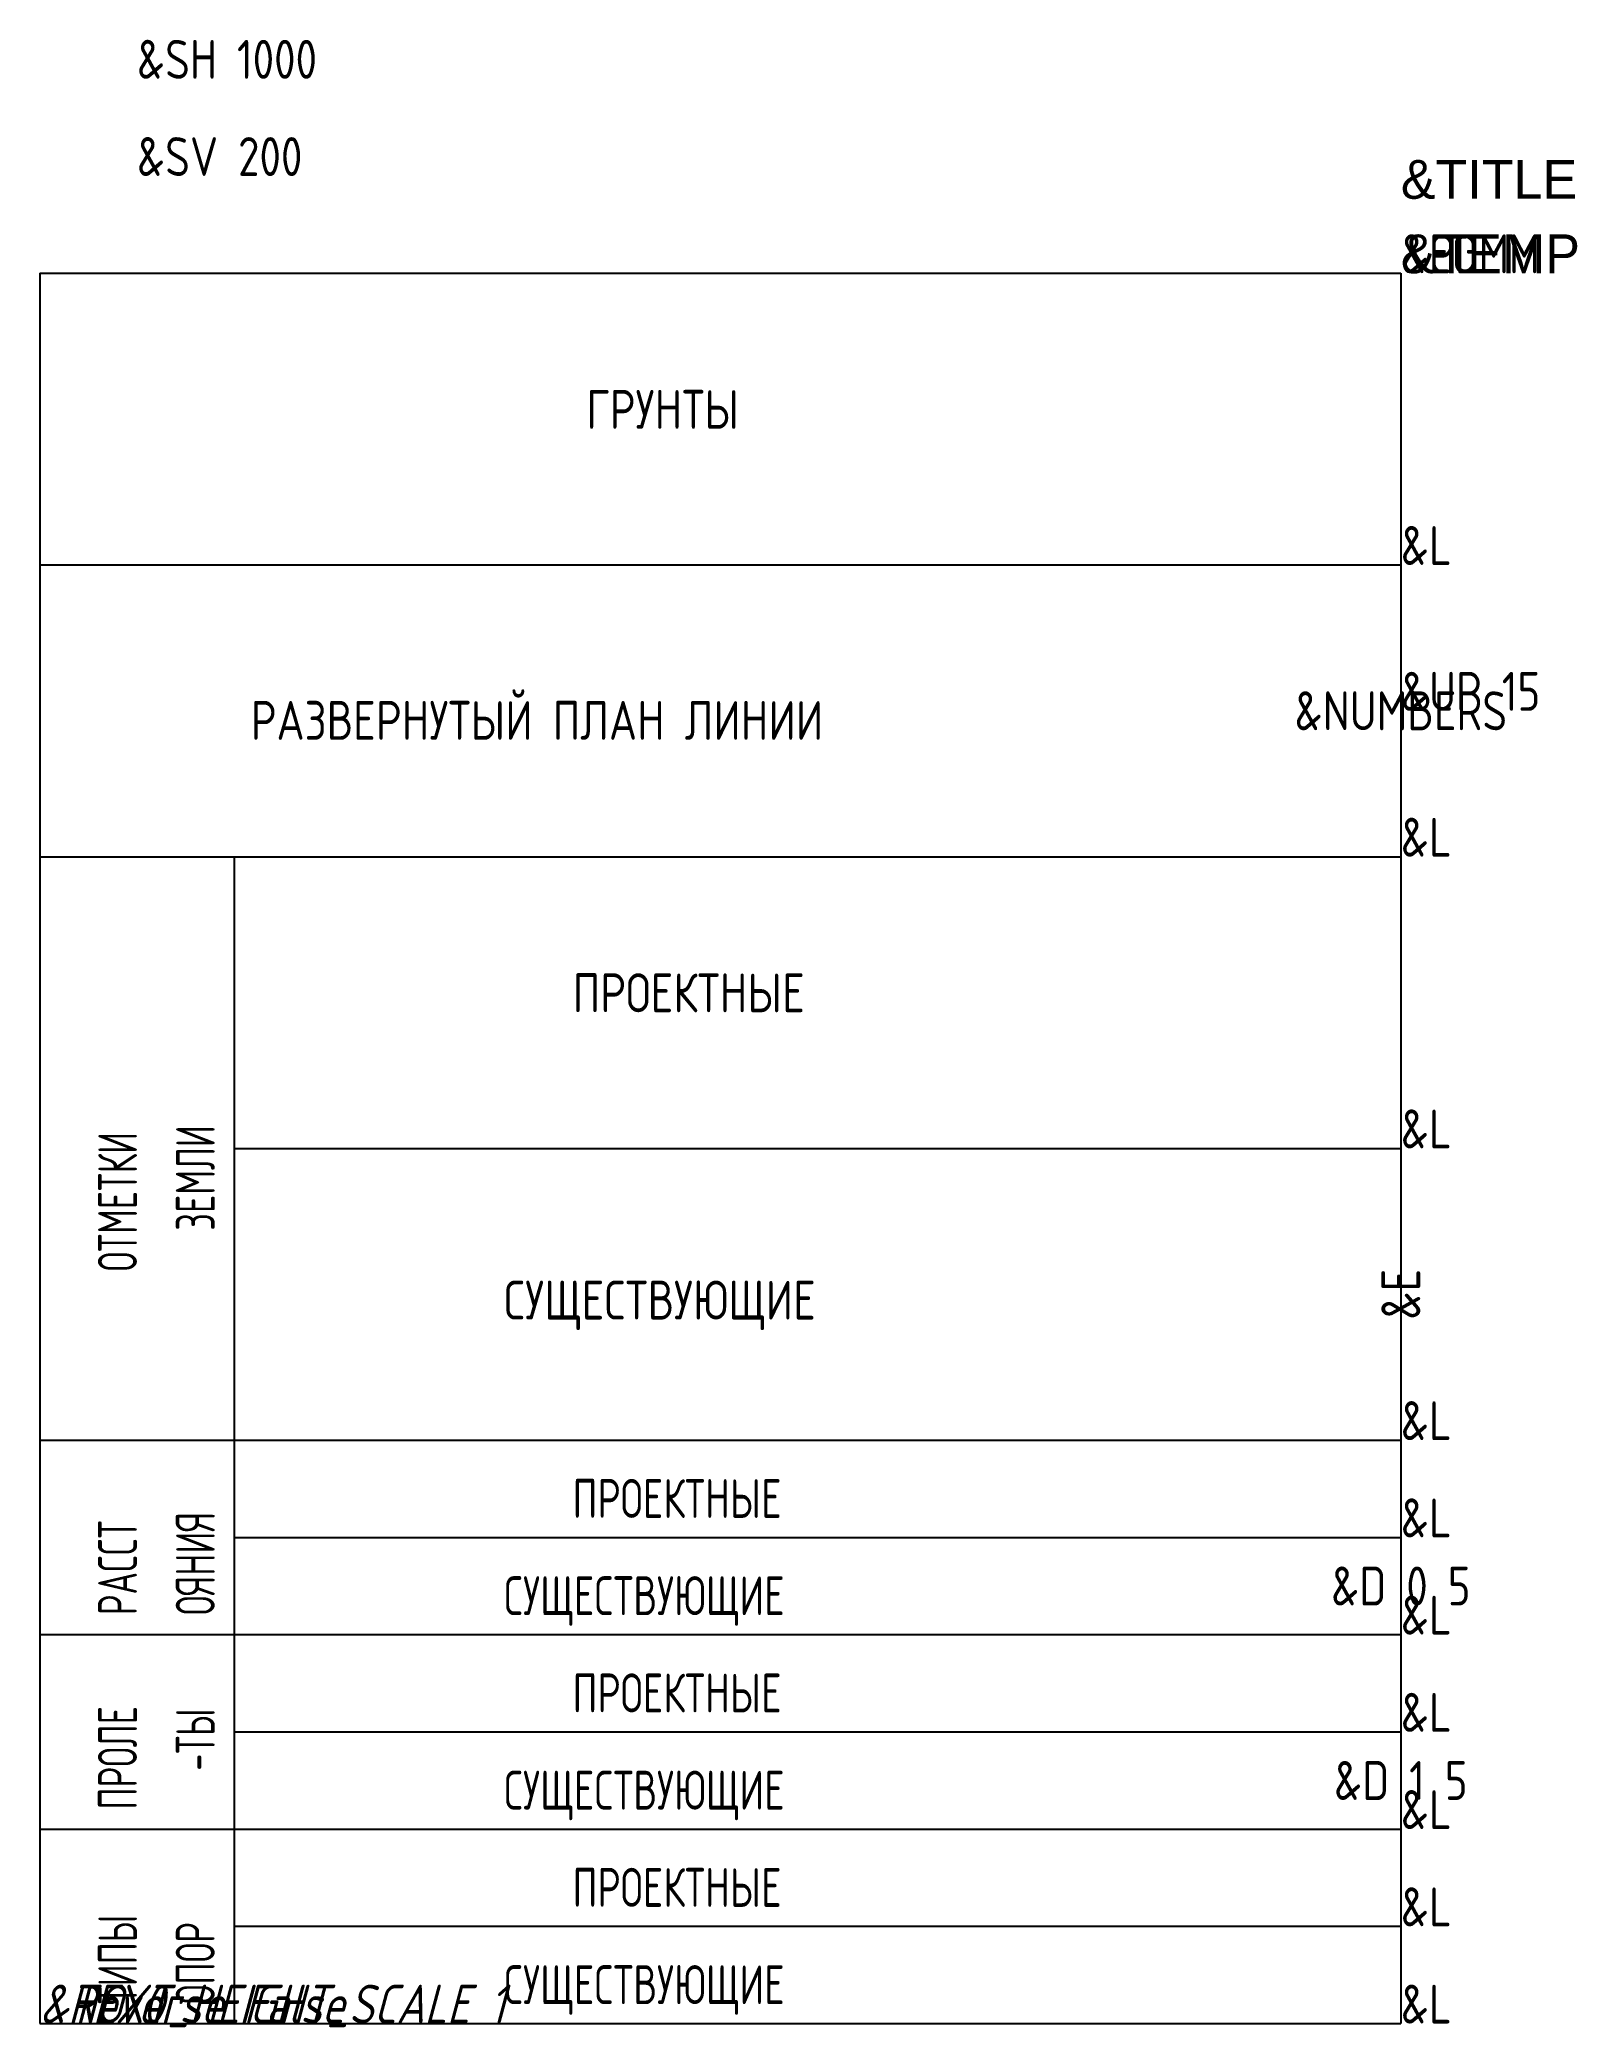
# Model space of a CAD drawing. Extents: x 0 to 79, y 0 to 102.
import ezdxf
from ezdxf.enums import TextEntityAlignment as Align

# ---------------------------------------------------------------- set-up
doc = ezdxf.new("R2010")
doc.units = 0
for name, color, linetype in [('18_Зарамочное оформление', 7, 'Continuous'), ('Данные', 7, 'Continuous'), ('Коммуникации', 7, 'Continuous'), ('ЛЭП', 1, 'Continuous'), ('Профиль', 3, 'Continuous'), ('Развернутый план', 7, 'Continuous'), ('Таблица', 7, 'Continuous')]:
    doc.layers.add(name, color=color, linetype=linetype)
doc.styles.add('Line_GUGK', font='Bm431.ttf', dxfattribs={"height": 2})
doc.styles.get("Standard").update_dxf_attribs({"font": 'SPDS.shx', "oblique": 15, "height": 2})

msp = doc.modelspace()

# ---------------------------------------------------------------- linework, layer by layer
at = {"layer": 'Таблица', "color": 7}
for p, q in [((0, 90), (70, 90)), ((0, 90), (0, 0)), ((70, 90), (70, 0)), ((0, 75), (70, 75)), ((0, 60), (70, 60)), ((10, 60), (10, 0)), ((10, 45), (70, 45)), ((0, 30), (70, 30)), ((10, 25), (70, 25)), ((0, 20), (70, 20)), ((10, 15), (70, 15)), ((0, 10), (70, 10)), ((10, 5), (70, 5)), ((0, 0), (70, 0))]:
    msp.add_line(p, q, dxfattribs=at)

# ---------------------------------------------------------------- texts
msp.add_text('&NUMBERS', height=2).set_placement((70, 67.5), align=Align.MIDDLE_CENTER)
at = {"oblique": 15}
for s in ['&HO 0', '&TEXT_HEIGHT_SCALE 1', '&Reverse False']:
    msp.add_text(s, height=2, dxfattribs=at).set_placement((0, 0))
at = {"layer": '18_Зарамочное оформление', "color": 7, "lineweight": 15, "style": 'Line_GUGK'}
for s, p in [('&TITLE', (70, 93.83)), ('&TEMP', (70, 90))]:
    msp.add_text(s, height=2, dxfattribs=at).set_placement(p)
at = {"layer": 'Данные'}
msp.add_text('&E', height=2, rotation=90, dxfattribs=at).set_placement((70, 37.5), align=Align.MIDDLE_CENTER)
for s, p in [('&D 0 5', (70, 22.5)), ('&D 1 5', (70, 12.5))]:
    msp.add_text(s, height=2, dxfattribs=at).set_placement(p, align=Align.MIDDLE)
at = {"layer": 'Коммуникации'}
msp.add_text('&COMM', height=2, dxfattribs=at).set_placement((70, 90))
at = {"layer": 'ЛЭП'}
msp.add_text('&PL', height=2, dxfattribs=at).set_placement((70, 90))
at = {"layer": 'Профиль'}
msp.add_text('&EG', height=2, dxfattribs=at).set_placement((70, 90))
at = {"layer": 'Развернутый план'}
msp.add_text('&UP 15', height=2, dxfattribs=at).set_placement((70, 67.5))
at = {"layer": 'Таблица', "color": 7}
for s, p in [('&SH 1000', (5, 100)), ('&SV 200', (5, 95)), ('ГРУНТЫ', (28.11, 82)), ('РАЗВЕРНУТЫЙ ПЛАН ЛИНИИ', (10.85, 66.01)), ('ПРОЕКТНЫЕ', (27.4, 52)), ('СУЩЕСТВУЮЩИЕ', (23.88, 36.2))]:
    msp.add_text(s, height=2, dxfattribs=at).set_placement(p)
at = {"layer": 'Таблица'}
for p in [(70, 90), (70, 75), (70, 60), (70, 45), (70, 30), (70, 25), (70, 20), (70, 15), (70, 10), (70, 5), (70, 0)]:
    msp.add_text('&L', height=2, dxfattribs=at).set_placement(p)
at = {"layer": 'Таблица', "color": 7, "width": 0.8}
for s, p in [('ЗЕМЛИ', (9, 40.77)), ('ОТМЕТКИ', (5, 38.68)), ('РАССТ', (5, 21)), ('ОЯНИЯ', (9, 21)), ('ПРОЛЕ', (5, 11)), ('-ТЫ', (9, 13)), ('ТИПЫ', (5, 1)), ('ОПОР', (9, 1))]:
    msp.add_text(s, height=2, rotation=90, dxfattribs=at).set_placement(p)
at = {"layer": 'Таблица', "color": 7, "width": 0.9}
for s, p in [('ПРОЕКТНЫЕ', (27.4, 26)), ('СУЩЕСТВУЮЩИЕ', (23.88, 21)), ('ПРОЕКТНЫЕ', (27.4, 16)), ('СУЩЕСТВУЮЩИЕ', (23.88, 11)), ('ПРОЕКТНЫЕ', (27.4, 6)), ('СУЩЕСТВУЮЩИЕ', (23.88, 1))]:
    msp.add_text(s, height=2, dxfattribs=at).set_placement(p)

doc.saveas('drawing.dxf')
